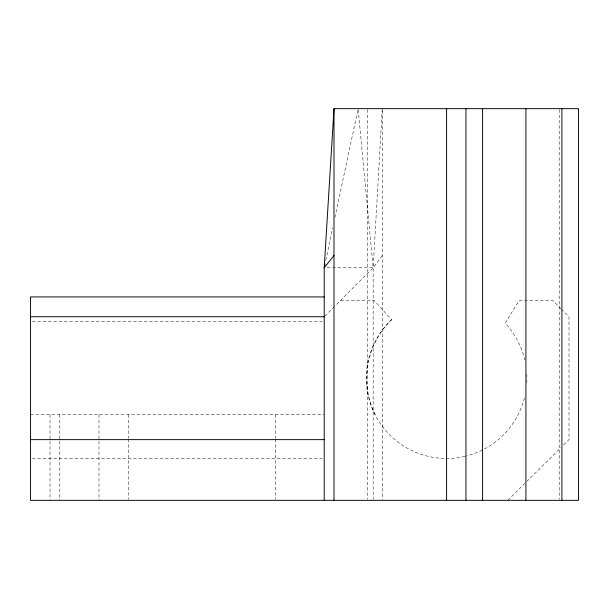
<?xml version="1.0" encoding="UTF-8"?>
<svg xmlns="http://www.w3.org/2000/svg" width="609" height="609" viewBox="0 0 609 609"><rect width="100%" height="100%" fill="white"/><g stroke="black" fill="none" stroke-linecap="round" stroke-linejoin="round"><path stroke-width="0.46" stroke-dasharray="3.04 2.28" d="M325.792 260.34L332.735 227.766M334.92 217.535L357.932 109.597M382.269 255.544L373.165 267.777L334.737 306.205M340.659 300.283L373.956 300.283L391.64 319.649C365.788 344.527 359.272 384.294 375.837 416.122M324.863 316.079L334.082 306.867M507.799 500.339L560.927 447.63M563.622 444.966L569.004 439.629L569.004 316.741L561.757 309.501M327.033 267.777L373.165 267.777L382.269 108.661L382.269 499.388M32.353 321.407L322.306 321.407M30.45 414.66L324.209 414.66M32.353 458.478L322.306 458.478M561.102 308.839L552.546 300.283L519.256 300.283L505.135 323.219A80.297 80.297 0 0 1 524.775 359.85M358.221 109.612L373.165 267.777L373.165 499.388M559.207 109.612L559.207 499.388M367.288 109.612L367.288 499.388M275.245 414.66L275.245 438.198M275.245 439.135L275.245 499.395M128.37 414.66L128.37 438.198M128.37 439.135L128.37 499.395M98.993 414.66L98.993 440.079M98.993 441.023L98.993 500.339M59.827 414.66L59.827 440.079M59.827 441.023L59.827 500.339M50.037 414.66L50.037 440.079M50.037 441.023L50.037 500.339M526.8 374.337A80.297 80.297 0 0 1 526.777 382.521M524.44 397.898A80.297 80.297 0 0 1 465.816 456.141M464.933 456.354A80.297 80.297 0 0 1 445.887 458.47M444.075 458.44A80.297 80.297 0 0 1 391.64 319.649"/><path stroke-width="0.91" d="M324.209 296.941L30.45 296.941L30.45 500.339L578.55 500.339L578.55 108.661L333.998 108.661L324.209 267.777L324.209 500.339M325 264.055L324.209 267.777L333.998 255.544M30.45 316.741L324.209 316.741M30.45 439.629L324.209 439.629M561.901 108.661L561.901 500.339M525.917 108.661L525.917 500.339M482.587 108.661L482.587 500.339M465.946 108.661L465.946 500.339M446.603 108.661L446.603 500.339M333.998 108.661L333.998 500.339"/></g></svg>
